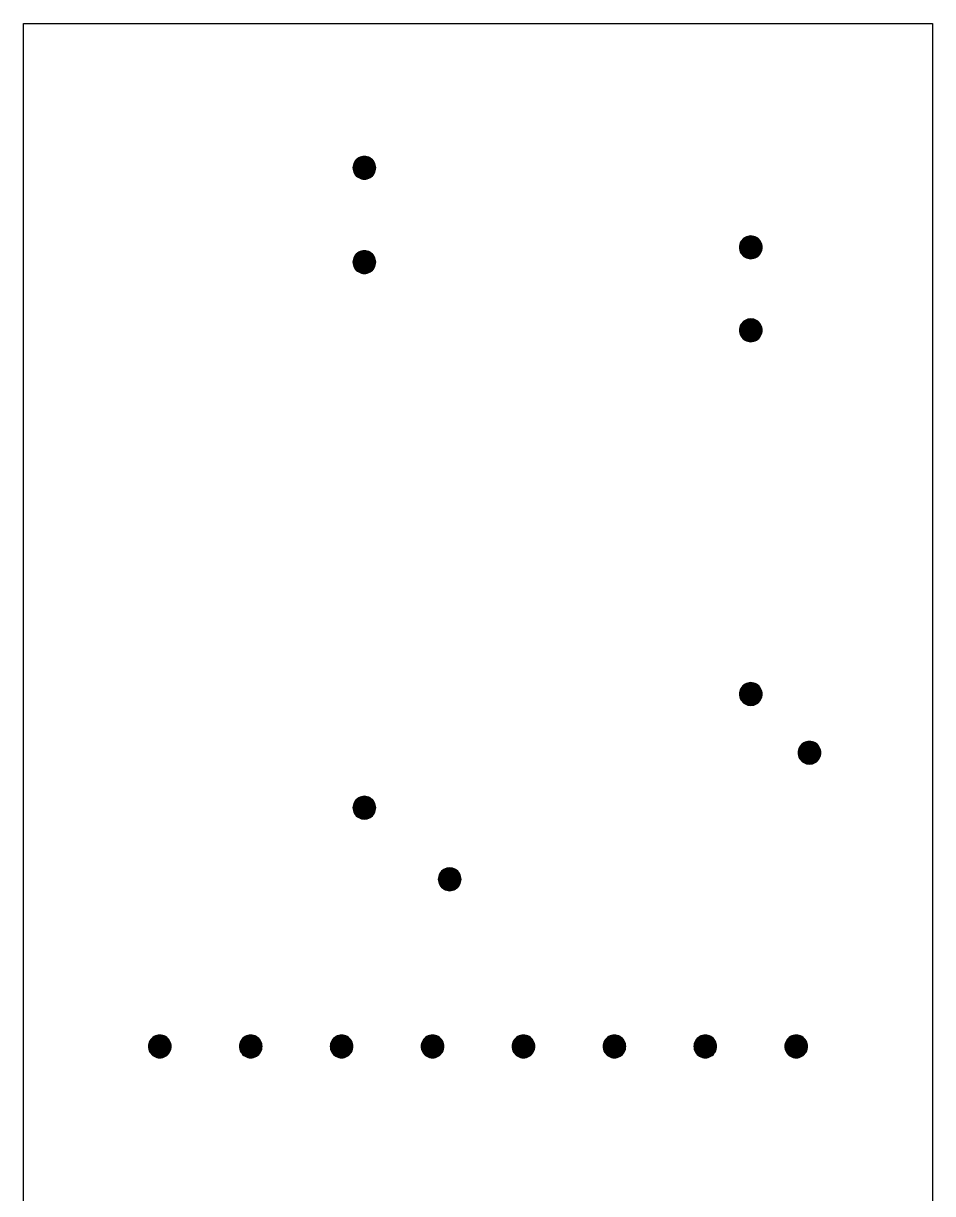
# Model space of a CAD drawing. Extents: x -2 to 177, y -6 to 16.
# Drawn here: x 53 to 57, y 10.35 to 15.5 of the extents above; entities that cross this region are included whole.
import ezdxf

# ---------------------------------------------------------------- set-up
doc = ezdxf.new("R2010")
doc.units = 0
doc.layers.add('Outline', color=1, linetype='continuous')
doc.layers.add('V3', color=115, linetype='continuous')

msp = doc.modelspace()

# ---------------------------------------------------------------- linework, layer by layer
at = {"layer": 'Outline'}
msp.add_lwpolyline([(57, 15.5), (57, 6.5), (53, 6.5), (53, 15.5)], close=True, dxfattribs=at)
at = {"layer": 'V3'}
for points in [[(54.55, 14.865), (54.5496, 14.8715), (54.5483, 14.8779), (54.5462, 14.8841), (54.5433, 14.89), (54.5397, 14.8954), (54.5354, 14.9004), (54.5304, 14.9047), (54.525, 14.9083), (54.5191, 14.9112), (54.5129, 14.9133), (54.5065, 14.9146), (54.5, 14.915), (54.4935, 14.9146), (54.4871, 14.9133), (54.4809, 14.9112), (54.475, 14.9083), (54.4696, 14.9047), (54.4646, 14.9004), (54.4603, 14.8954), (54.4567, 14.89), (54.4538, 14.8841), (54.4517, 14.8779), (54.4504, 14.8715), (54.45, 14.865), (54.4504, 14.8585), (54.4517, 14.8521), (54.4538, 14.8459), (54.4567, 14.84), (54.4603, 14.8346), (54.4646, 14.8296), (54.4696, 14.8253), (54.475, 14.8217), (54.4809, 14.8188), (54.4871, 14.8167), (54.4935, 14.8154), (54.5, 14.815), (54.5065, 14.8154), (54.5129, 14.8167), (54.5191, 14.8188), (54.525, 14.8217), (54.5304, 14.8253), (54.5354, 14.8296), (54.5397, 14.8346), (54.5433, 14.84), (54.5462, 14.8459), (54.5483, 14.8521), (54.5496, 14.8585), (54.55, 14.865)], [(56.25, 14.515), (56.2496, 14.5215), (56.2483, 14.5279), (56.2462, 14.5341), (56.2433, 14.54), (56.2397, 14.5454), (56.2354, 14.5504), (56.2304, 14.5547), (56.225, 14.5583), (56.2191, 14.5612), (56.2129, 14.5633), (56.2065, 14.5646), (56.2, 14.565), (56.1935, 14.5646), (56.1871, 14.5633), (56.1809, 14.5612), (56.175, 14.5583), (56.1696, 14.5547), (56.1646, 14.5504), (56.1603, 14.5454), (56.1567, 14.54), (56.1538, 14.5341), (56.1517, 14.5279), (56.1504, 14.5215), (56.15, 14.515), (56.1504, 14.5085), (56.1517, 14.5021), (56.1538, 14.4959), (56.1567, 14.49), (56.1603, 14.4846), (56.1646, 14.4796), (56.1696, 14.4753), (56.175, 14.4717), (56.1809, 14.4688), (56.1871, 14.4667), (56.1935, 14.4654), (56.2, 14.465), (56.2065, 14.4654), (56.2129, 14.4667), (56.2191, 14.4688), (56.225, 14.4717), (56.2304, 14.4753), (56.2354, 14.4796), (56.2397, 14.4846), (56.2433, 14.49), (56.2462, 14.4959), (56.2483, 14.5021), (56.2496, 14.5085), (56.25, 14.515)], [(54.55, 14.45), (54.5496, 14.4565), (54.5483, 14.4629), (54.5462, 14.4691), (54.5433, 14.475), (54.5397, 14.4804), (54.5354, 14.4854), (54.5304, 14.4897), (54.525, 14.4933), (54.5191, 14.4962), (54.5129, 14.4983), (54.5065, 14.4996), (54.5, 14.5), (54.4935, 14.4996), (54.4871, 14.4983), (54.4809, 14.4962), (54.475, 14.4933), (54.4696, 14.4897), (54.4646, 14.4854), (54.4603, 14.4804), (54.4567, 14.475), (54.4538, 14.4691), (54.4517, 14.4629), (54.4504, 14.4565), (54.45, 14.45), (54.4504, 14.4435), (54.4517, 14.4371), (54.4538, 14.4309), (54.4567, 14.425), (54.4603, 14.4196), (54.4646, 14.4146), (54.4696, 14.4103), (54.475, 14.4067), (54.4809, 14.4038), (54.4871, 14.4017), (54.4935, 14.4004), (54.5, 14.4), (54.5065, 14.4004), (54.5129, 14.4017), (54.5191, 14.4038), (54.525, 14.4067), (54.5304, 14.4103), (54.5354, 14.4146), (54.5397, 14.4196), (54.5433, 14.425), (54.5462, 14.4309), (54.5483, 14.4371), (54.5496, 14.4435), (54.55, 14.45)], [(56.25, 14.15), (56.2496, 14.1565), (56.2483, 14.1629), (56.2462, 14.1691), (56.2433, 14.175), (56.2397, 14.1804), (56.2354, 14.1854), (56.2304, 14.1897), (56.225, 14.1933), (56.2191, 14.1962), (56.2129, 14.1983), (56.2065, 14.1996), (56.2, 14.2), (56.1935, 14.1996), (56.1871, 14.1983), (56.1809, 14.1962), (56.175, 14.1933), (56.1696, 14.1897), (56.1646, 14.1854), (56.1603, 14.1804), (56.1567, 14.175), (56.1538, 14.1691), (56.1517, 14.1629), (56.1504, 14.1565), (56.15, 14.15), (56.1504, 14.1435), (56.1517, 14.1371), (56.1538, 14.1309), (56.1567, 14.125), (56.1603, 14.1196), (56.1646, 14.1146), (56.1696, 14.1103), (56.175, 14.1067), (56.1809, 14.1038), (56.1871, 14.1017), (56.1935, 14.1004), (56.2, 14.1), (56.2065, 14.1004), (56.2129, 14.1017), (56.2191, 14.1038), (56.225, 14.1067), (56.2304, 14.1103), (56.2354, 14.1146), (56.2397, 14.1196), (56.2433, 14.125), (56.2462, 14.1309), (56.2483, 14.1371), (56.2496, 14.1435), (56.25, 14.15)], [(56.25, 12.55), (56.2496, 12.5565), (56.2483, 12.5629), (56.2462, 12.5691), (56.2433, 12.575), (56.2397, 12.5804), (56.2354, 12.5854), (56.2304, 12.5897), (56.225, 12.5933), (56.2191, 12.5962), (56.2129, 12.5983), (56.2065, 12.5996), (56.2, 12.6), (56.1935, 12.5996), (56.1871, 12.5983), (56.1809, 12.5962), (56.175, 12.5933), (56.1696, 12.5897), (56.1646, 12.5854), (56.1603, 12.5804), (56.1567, 12.575), (56.1538, 12.5691), (56.1517, 12.5629), (56.1504, 12.5565), (56.15, 12.55), (56.1504, 12.5435), (56.1517, 12.5371), (56.1538, 12.5309), (56.1567, 12.525), (56.1603, 12.5196), (56.1646, 12.5146), (56.1696, 12.5103), (56.175, 12.5067), (56.1809, 12.5038), (56.1871, 12.5017), (56.1935, 12.5004), (56.2, 12.5), (56.2065, 12.5004), (56.2129, 12.5017), (56.2191, 12.5038), (56.225, 12.5067), (56.2304, 12.5103), (56.2354, 12.5146), (56.2397, 12.5196), (56.2433, 12.525), (56.2462, 12.5309), (56.2483, 12.5371), (56.2496, 12.5435), (56.25, 12.55)], [(56.5081, 12.2919), (56.5077, 12.2984), (56.5064, 12.3048), (56.5043, 12.311), (56.5014, 12.3169), (56.4978, 12.3223), (56.4934, 12.3273), (56.4885, 12.3316), (56.4831, 12.3352), (56.4772, 12.3381), (56.471, 12.3402), (56.4646, 12.3415), (56.4581, 12.3419), (56.4516, 12.3415), (56.4452, 12.3402), (56.439, 12.3381), (56.4331, 12.3352), (56.4277, 12.3316), (56.4227, 12.3273), (56.4184, 12.3223), (56.4148, 12.3169), (56.4119, 12.311), (56.4098, 12.3048), (56.4085, 12.2984), (56.4081, 12.2919), (56.4085, 12.2854), (56.4098, 12.279), (56.4119, 12.2728), (56.4148, 12.2669), (56.4184, 12.2615), (56.4227, 12.2566), (56.4277, 12.2522), (56.4331, 12.2486), (56.439, 12.2457), (56.4452, 12.2436), (56.4516, 12.2423), (56.4581, 12.2419), (56.4646, 12.2423), (56.471, 12.2436), (56.4772, 12.2457), (56.4831, 12.2486), (56.4885, 12.2522), (56.4934, 12.2566), (56.4978, 12.2615), (56.5014, 12.2669), (56.5043, 12.2728), (56.5064, 12.279), (56.5077, 12.2854), (56.5081, 12.2919)], [(54.55, 12.05), (54.5496, 12.0565), (54.5483, 12.0629), (54.5462, 12.0691), (54.5433, 12.075), (54.5397, 12.0804), (54.5354, 12.0854), (54.5304, 12.0897), (54.525, 12.0933), (54.5191, 12.0962), (54.5129, 12.0983), (54.5065, 12.0996), (54.5, 12.1), (54.4935, 12.0996), (54.4871, 12.0983), (54.4809, 12.0962), (54.475, 12.0933), (54.4696, 12.0897), (54.4646, 12.0854), (54.4603, 12.0804), (54.4567, 12.075), (54.4538, 12.0691), (54.4517, 12.0629), (54.4504, 12.0565), (54.45, 12.05), (54.4504, 12.0435), (54.4517, 12.0371), (54.4538, 12.0309), (54.4567, 12.025), (54.4603, 12.0196), (54.4646, 12.0146), (54.4696, 12.0103), (54.475, 12.0067), (54.4809, 12.0038), (54.4871, 12.0017), (54.4935, 12.0004), (54.5, 12), (54.5065, 12.0004), (54.5129, 12.0017), (54.5191, 12.0038), (54.525, 12.0067), (54.5304, 12.0103), (54.5354, 12.0146), (54.5397, 12.0196), (54.5433, 12.025), (54.5462, 12.0309), (54.5483, 12.0371), (54.5496, 12.0435), (54.55, 12.05)], [(54.9254, 11.735), (54.9249, 11.7416), (54.9237, 11.748), (54.9216, 11.7542), (54.9187, 11.76), (54.915, 11.7655), (54.9107, 11.7704), (54.9058, 11.7747), (54.9004, 11.7783), (54.8945, 11.7812), (54.8883, 11.7833), (54.8819, 11.7846), (54.8754, 11.785), (54.8688, 11.7846), (54.8624, 11.7833), (54.8562, 11.7812), (54.8504, 11.7783), (54.8449, 11.7747), (54.84, 11.7704), (54.8357, 11.7655), (54.8321, 11.76), (54.8292, 11.7542), (54.8271, 11.748), (54.8258, 11.7416), (54.8254, 11.735), (54.8258, 11.7285), (54.8271, 11.7221), (54.8292, 11.7159), (54.8321, 11.71), (54.8357, 11.7046), (54.84, 11.6997), (54.8449, 11.6954), (54.8504, 11.6917), (54.8562, 11.6888), (54.8624, 11.6867), (54.8688, 11.6855), (54.8754, 11.685), (54.8819, 11.6855), (54.8883, 11.6867), (54.8945, 11.6888), (54.9004, 11.6917), (54.9058, 11.6954), (54.9107, 11.6997), (54.915, 11.7046), (54.9187, 11.71), (54.9216, 11.7159), (54.9237, 11.7221), (54.9249, 11.7285), (54.9254, 11.735)], [(53.65, 11), (53.6496, 11.0065), (53.6483, 11.0129), (53.6462, 11.0191), (53.6433, 11.025), (53.6397, 11.0304), (53.6354, 11.0354), (53.6304, 11.0397), (53.625, 11.0433), (53.6191, 11.0462), (53.6129, 11.0483), (53.6065, 11.0496), (53.6, 11.05), (53.5935, 11.0496), (53.5871, 11.0483), (53.5809, 11.0462), (53.575, 11.0433), (53.5696, 11.0397), (53.5646, 11.0354), (53.5603, 11.0304), (53.5567, 11.025), (53.5538, 11.0191), (53.5517, 11.0129), (53.5504, 11.0065), (53.55, 11), (53.5504, 10.9935), (53.5517, 10.9871), (53.5538, 10.9809), (53.5567, 10.975), (53.5603, 10.9696), (53.5646, 10.9646), (53.5696, 10.9603), (53.575, 10.9567), (53.5809, 10.9538), (53.5871, 10.9517), (53.5935, 10.9504), (53.6, 10.95), (53.6065, 10.9504), (53.6129, 10.9517), (53.6191, 10.9538), (53.625, 10.9567), (53.6304, 10.9603), (53.6354, 10.9646), (53.6397, 10.9696), (53.6433, 10.975), (53.6462, 10.9809), (53.6483, 10.9871), (53.6496, 10.9935), (53.65, 11)], [(54.05, 11), (54.0496, 11.0065), (54.0483, 11.0129), (54.0462, 11.0191), (54.0433, 11.025), (54.0397, 11.0304), (54.0354, 11.0354), (54.0304, 11.0397), (54.025, 11.0433), (54.0191, 11.0462), (54.0129, 11.0483), (54.0065, 11.0496), (54, 11.05), (53.9935, 11.0496), (53.9871, 11.0483), (53.9809, 11.0462), (53.975, 11.0433), (53.9696, 11.0397), (53.9646, 11.0354), (53.9603, 11.0304), (53.9567, 11.025), (53.9538, 11.0191), (53.9517, 11.0129), (53.9504, 11.0065), (53.95, 11), (53.9504, 10.9935), (53.9517, 10.9871), (53.9538, 10.9809), (53.9567, 10.975), (53.9603, 10.9696), (53.9646, 10.9646), (53.9696, 10.9603), (53.975, 10.9567), (53.9809, 10.9538), (53.9871, 10.9517), (53.9935, 10.9504), (54, 10.95), (54.0065, 10.9504), (54.0129, 10.9517), (54.0191, 10.9538), (54.025, 10.9567), (54.0304, 10.9603), (54.0354, 10.9646), (54.0397, 10.9696), (54.0433, 10.975), (54.0462, 10.9809), (54.0483, 10.9871), (54.0496, 10.9935), (54.05, 11)], [(54.45, 11), (54.4496, 11.0065), (54.4483, 11.0129), (54.4462, 11.0191), (54.4433, 11.025), (54.4397, 11.0304), (54.4354, 11.0354), (54.4304, 11.0397), (54.425, 11.0433), (54.4191, 11.0462), (54.4129, 11.0483), (54.4065, 11.0496), (54.4, 11.05), (54.3935, 11.0496), (54.3871, 11.0483), (54.3809, 11.0462), (54.375, 11.0433), (54.3696, 11.0397), (54.3646, 11.0354), (54.3603, 11.0304), (54.3567, 11.025), (54.3538, 11.0191), (54.3517, 11.0129), (54.3504, 11.0065), (54.35, 11), (54.3504, 10.9935), (54.3517, 10.9871), (54.3538, 10.9809), (54.3567, 10.975), (54.3603, 10.9696), (54.3646, 10.9646), (54.3696, 10.9603), (54.375, 10.9567), (54.3809, 10.9538), (54.3871, 10.9517), (54.3935, 10.9504), (54.4, 10.95), (54.4065, 10.9504), (54.4129, 10.9517), (54.4191, 10.9538), (54.425, 10.9567), (54.4304, 10.9603), (54.4354, 10.9646), (54.4397, 10.9696), (54.4433, 10.975), (54.4462, 10.9809), (54.4483, 10.9871), (54.4496, 10.9935), (54.45, 11)], [(54.85, 11), (54.8496, 11.0065), (54.8483, 11.0129), (54.8462, 11.0191), (54.8433, 11.025), (54.8397, 11.0304), (54.8354, 11.0354), (54.8304, 11.0397), (54.825, 11.0433), (54.8191, 11.0462), (54.8129, 11.0483), (54.8065, 11.0496), (54.8, 11.05), (54.7935, 11.0496), (54.7871, 11.0483), (54.7809, 11.0462), (54.775, 11.0433), (54.7696, 11.0397), (54.7646, 11.0354), (54.7603, 11.0304), (54.7567, 11.025), (54.7538, 11.0191), (54.7517, 11.0129), (54.7504, 11.0065), (54.75, 11), (54.7504, 10.9935), (54.7517, 10.9871), (54.7538, 10.9809), (54.7567, 10.975), (54.7603, 10.9696), (54.7646, 10.9646), (54.7696, 10.9603), (54.775, 10.9567), (54.7809, 10.9538), (54.7871, 10.9517), (54.7935, 10.9504), (54.8, 10.95), (54.8065, 10.9504), (54.8129, 10.9517), (54.8191, 10.9538), (54.825, 10.9567), (54.8304, 10.9603), (54.8354, 10.9646), (54.8397, 10.9696), (54.8433, 10.975), (54.8462, 10.9809), (54.8483, 10.9871), (54.8496, 10.9935), (54.85, 11)], [(55.25, 11), (55.2496, 11.0065), (55.2483, 11.0129), (55.2462, 11.0191), (55.2433, 11.025), (55.2397, 11.0304), (55.2354, 11.0354), (55.2304, 11.0397), (55.225, 11.0433), (55.2191, 11.0462), (55.2129, 11.0483), (55.2065, 11.0496), (55.2, 11.05), (55.1935, 11.0496), (55.1871, 11.0483), (55.1809, 11.0462), (55.175, 11.0433), (55.1696, 11.0397), (55.1646, 11.0354), (55.1603, 11.0304), (55.1567, 11.025), (55.1538, 11.0191), (55.1517, 11.0129), (55.1504, 11.0065), (55.15, 11), (55.1504, 10.9935), (55.1517, 10.9871), (55.1538, 10.9809), (55.1567, 10.975), (55.1603, 10.9696), (55.1646, 10.9646), (55.1696, 10.9603), (55.175, 10.9567), (55.1809, 10.9538), (55.1871, 10.9517), (55.1935, 10.9504), (55.2, 10.95), (55.2065, 10.9504), (55.2129, 10.9517), (55.2191, 10.9538), (55.225, 10.9567), (55.2304, 10.9603), (55.2354, 10.9646), (55.2397, 10.9696), (55.2433, 10.975), (55.2462, 10.9809), (55.2483, 10.9871), (55.2496, 10.9935), (55.25, 11)], [(55.65, 11), (55.6496, 11.0065), (55.6483, 11.0129), (55.6462, 11.0191), (55.6433, 11.025), (55.6397, 11.0304), (55.6354, 11.0354), (55.6304, 11.0397), (55.625, 11.0433), (55.6191, 11.0462), (55.6129, 11.0483), (55.6065, 11.0496), (55.6, 11.05), (55.5935, 11.0496), (55.5871, 11.0483), (55.5809, 11.0462), (55.575, 11.0433), (55.5696, 11.0397), (55.5646, 11.0354), (55.5603, 11.0304), (55.5567, 11.025), (55.5538, 11.0191), (55.5517, 11.0129), (55.5504, 11.0065), (55.55, 11), (55.5504, 10.9935), (55.5517, 10.9871), (55.5538, 10.9809), (55.5567, 10.975), (55.5603, 10.9696), (55.5646, 10.9646), (55.5696, 10.9603), (55.575, 10.9567), (55.5809, 10.9538), (55.5871, 10.9517), (55.5935, 10.9504), (55.6, 10.95), (55.6065, 10.9504), (55.6129, 10.9517), (55.6191, 10.9538), (55.625, 10.9567), (55.6304, 10.9603), (55.6354, 10.9646), (55.6397, 10.9696), (55.6433, 10.975), (55.6462, 10.9809), (55.6483, 10.9871), (55.6496, 10.9935), (55.65, 11)], [(56.05, 11), (56.0496, 11.0065), (56.0483, 11.0129), (56.0462, 11.0191), (56.0433, 11.025), (56.0397, 11.0304), (56.0354, 11.0354), (56.0304, 11.0397), (56.025, 11.0433), (56.0191, 11.0462), (56.0129, 11.0483), (56.0065, 11.0496), (56, 11.05), (55.9935, 11.0496), (55.9871, 11.0483), (55.9809, 11.0462), (55.975, 11.0433), (55.9696, 11.0397), (55.9646, 11.0354), (55.9603, 11.0304), (55.9567, 11.025), (55.9538, 11.0191), (55.9517, 11.0129), (55.9504, 11.0065), (55.95, 11), (55.9504, 10.9935), (55.9517, 10.9871), (55.9538, 10.9809), (55.9567, 10.975), (55.9603, 10.9696), (55.9646, 10.9646), (55.9696, 10.9603), (55.975, 10.9567), (55.9809, 10.9538), (55.9871, 10.9517), (55.9935, 10.9504), (56, 10.95), (56.0065, 10.9504), (56.0129, 10.9517), (56.0191, 10.9538), (56.025, 10.9567), (56.0304, 10.9603), (56.0354, 10.9646), (56.0397, 10.9696), (56.0433, 10.975), (56.0462, 10.9809), (56.0483, 10.9871), (56.0496, 10.9935), (56.05, 11)], [(56.45, 11), (56.4496, 11.0065), (56.4483, 11.0129), (56.4462, 11.0191), (56.4433, 11.025), (56.4397, 11.0304), (56.4354, 11.0354), (56.4304, 11.0397), (56.425, 11.0433), (56.4191, 11.0462), (56.4129, 11.0483), (56.4065, 11.0496), (56.4, 11.05), (56.3935, 11.0496), (56.3871, 11.0483), (56.3809, 11.0462), (56.375, 11.0433), (56.3696, 11.0397), (56.3646, 11.0354), (56.3603, 11.0304), (56.3567, 11.025), (56.3538, 11.0191), (56.3517, 11.0129), (56.3504, 11.0065), (56.35, 11), (56.3504, 10.9935), (56.3517, 10.9871), (56.3538, 10.9809), (56.3567, 10.975), (56.3603, 10.9696), (56.3646, 10.9646), (56.3696, 10.9603), (56.375, 10.9567), (56.3809, 10.9538), (56.3871, 10.9517), (56.3935, 10.9504), (56.4, 10.95), (56.4065, 10.9504), (56.4129, 10.9517), (56.4191, 10.9538), (56.425, 10.9567), (56.4304, 10.9603), (56.4354, 10.9646), (56.4397, 10.9696), (56.4433, 10.975), (56.4462, 10.9809), (56.4483, 10.9871), (56.4496, 10.9935), (56.45, 11)]]:
    msp.add_lwpolyline(points, close=True, dxfattribs=at)
for points in [[(54.4538, 14.8841), (54.45, 14.865), (54.5, 14.865)], [(54.4646, 14.9004), (54.4538, 14.8841), (54.5, 14.865)], [(54.4809, 14.9112), (54.4646, 14.9004), (54.5, 14.865)], [(54.5, 14.915), (54.4809, 14.9112), (54.5, 14.865)], [(54.5191, 14.9112), (54.5, 14.915), (54.5, 14.865)], [(54.5354, 14.9004), (54.5191, 14.9112), (54.5, 14.865)], [(54.5462, 14.8841), (54.5354, 14.9004), (54.5, 14.865)], [(54.55, 14.865), (54.5462, 14.8841), (54.5, 14.865)], [(54.45, 14.865), (54.4538, 14.8459), (54.5, 14.865)], [(54.4538, 14.8459), (54.4646, 14.8296), (54.5, 14.865)], [(54.4646, 14.8296), (54.4809, 14.8188), (54.5, 14.865)], [(54.4809, 14.8188), (54.5, 14.815), (54.5, 14.865)], [(54.5, 14.815), (54.5191, 14.8188), (54.5, 14.865)], [(54.5191, 14.8188), (54.5354, 14.8296), (54.5, 14.865)], [(54.5354, 14.8296), (54.5462, 14.8459), (54.5, 14.865)], [(54.5462, 14.8459), (54.55, 14.865), (54.5, 14.865)], [(56.1538, 14.5341), (56.15, 14.515), (56.2, 14.515)], [(56.1646, 14.5504), (56.1538, 14.5341), (56.2, 14.515)], [(56.1809, 14.5612), (56.1646, 14.5504), (56.2, 14.515)], [(56.2, 14.565), (56.1809, 14.5612), (56.2, 14.515)], [(56.2191, 14.5612), (56.2, 14.565), (56.2, 14.515)], [(56.2354, 14.5504), (56.2191, 14.5612), (56.2, 14.515)], [(56.2462, 14.5341), (56.2354, 14.5504), (56.2, 14.515)], [(56.25, 14.515), (56.2462, 14.5341), (56.2, 14.515)], [(54.4538, 14.4691), (54.45, 14.45), (54.5, 14.45)], [(54.4646, 14.4854), (54.4538, 14.4691), (54.5, 14.45)], [(54.4809, 14.4962), (54.4646, 14.4854), (54.5, 14.45)], [(54.5, 14.5), (54.4809, 14.4962), (54.5, 14.45)], [(54.5191, 14.4962), (54.5, 14.5), (54.5, 14.45)], [(54.5354, 14.4854), (54.5191, 14.4962), (54.5, 14.45)], [(54.5462, 14.4691), (54.5354, 14.4854), (54.5, 14.45)], [(54.55, 14.45), (54.5462, 14.4691), (54.5, 14.45)], [(56.15, 14.515), (56.1538, 14.4959), (56.2, 14.515)], [(56.1538, 14.4959), (56.1646, 14.4796), (56.2, 14.515)], [(56.1646, 14.4796), (56.1809, 14.4688), (56.2, 14.515)], [(56.1809, 14.4688), (56.2, 14.465), (56.2, 14.515)], [(56.2, 14.465), (56.2191, 14.4688), (56.2, 14.515)], [(56.2191, 14.4688), (56.2354, 14.4796), (56.2, 14.515)], [(56.2354, 14.4796), (56.2462, 14.4959), (56.2, 14.515)], [(56.2462, 14.4959), (56.25, 14.515), (56.2, 14.515)], [(54.45, 14.45), (54.4538, 14.4309), (54.5, 14.45)], [(54.4538, 14.4309), (54.4646, 14.4146), (54.5, 14.45)], [(54.4646, 14.4146), (54.4809, 14.4038), (54.5, 14.45)], [(54.4809, 14.4038), (54.5, 14.4), (54.5, 14.45)], [(54.5, 14.4), (54.5191, 14.4038), (54.5, 14.45)], [(54.5191, 14.4038), (54.5354, 14.4146), (54.5, 14.45)], [(54.5354, 14.4146), (54.5462, 14.4309), (54.5, 14.45)], [(54.5462, 14.4309), (54.55, 14.45), (54.5, 14.45)], [(56.1538, 14.1691), (56.15, 14.15), (56.2, 14.15)], [(56.1646, 14.1854), (56.1538, 14.1691), (56.2, 14.15)], [(56.1809, 14.1962), (56.1646, 14.1854), (56.2, 14.15)], [(56.2, 14.2), (56.1809, 14.1962), (56.2, 14.15)], [(56.2191, 14.1962), (56.2, 14.2), (56.2, 14.15)], [(56.2354, 14.1854), (56.2191, 14.1962), (56.2, 14.15)], [(56.2462, 14.1691), (56.2354, 14.1854), (56.2, 14.15)], [(56.25, 14.15), (56.2462, 14.1691), (56.2, 14.15)], [(56.15, 14.15), (56.1538, 14.1309), (56.2, 14.15)], [(56.1538, 14.1309), (56.1646, 14.1146), (56.2, 14.15)], [(56.1646, 14.1146), (56.1809, 14.1038), (56.2, 14.15)], [(56.1809, 14.1038), (56.2, 14.1), (56.2, 14.15)], [(56.2, 14.1), (56.2191, 14.1038), (56.2, 14.15)], [(56.2191, 14.1038), (56.2354, 14.1146), (56.2, 14.15)], [(56.2354, 14.1146), (56.2462, 14.1309), (56.2, 14.15)], [(56.2462, 14.1309), (56.25, 14.15), (56.2, 14.15)], [(56.1538, 12.5691), (56.15, 12.55), (56.2, 12.55)], [(56.1646, 12.5854), (56.1538, 12.5691), (56.2, 12.55)], [(56.1809, 12.5962), (56.1646, 12.5854), (56.2, 12.55)], [(56.2, 12.6), (56.1809, 12.5962), (56.2, 12.55)], [(56.2191, 12.5962), (56.2, 12.6), (56.2, 12.55)], [(56.2354, 12.5854), (56.2191, 12.5962), (56.2, 12.55)], [(56.2462, 12.5691), (56.2354, 12.5854), (56.2, 12.55)], [(56.25, 12.55), (56.2462, 12.5691), (56.2, 12.55)], [(56.15, 12.55), (56.1538, 12.5309), (56.2, 12.55)], [(56.1538, 12.5309), (56.1646, 12.5146), (56.2, 12.55)], [(56.1646, 12.5146), (56.1809, 12.5038), (56.2, 12.55)], [(56.1809, 12.5038), (56.2, 12.5), (56.2, 12.55)], [(56.2, 12.5), (56.2191, 12.5038), (56.2, 12.55)], [(56.2191, 12.5038), (56.2354, 12.5146), (56.2, 12.55)], [(56.2354, 12.5146), (56.2462, 12.5309), (56.2, 12.55)], [(56.2462, 12.5309), (56.25, 12.55), (56.2, 12.55)], [(56.4119, 12.311), (56.4081, 12.2919), (56.4581, 12.2919)], [(56.4227, 12.3273), (56.4119, 12.311), (56.4581, 12.2919)], [(56.439, 12.3381), (56.4227, 12.3273), (56.4581, 12.2919)], [(56.4581, 12.3419), (56.439, 12.3381), (56.4581, 12.2919)], [(56.4772, 12.3381), (56.4581, 12.3419), (56.4581, 12.2919)], [(56.4934, 12.3273), (56.4772, 12.3381), (56.4581, 12.2919)], [(56.5043, 12.311), (56.4934, 12.3273), (56.4581, 12.2919)], [(56.5081, 12.2919), (56.5043, 12.311), (56.4581, 12.2919)], [(56.4081, 12.2919), (56.4119, 12.2728), (56.4581, 12.2919)], [(56.4119, 12.2728), (56.4227, 12.2566), (56.4581, 12.2919)], [(56.4227, 12.2566), (56.439, 12.2457), (56.4581, 12.2919)], [(56.439, 12.2457), (56.4581, 12.2419), (56.4581, 12.2919)], [(56.4581, 12.2419), (56.4772, 12.2457), (56.4581, 12.2919)], [(56.4772, 12.2457), (56.4934, 12.2566), (56.4581, 12.2919)], [(56.4934, 12.2566), (56.5043, 12.2728), (56.4581, 12.2919)], [(56.5043, 12.2728), (56.5081, 12.2919), (56.4581, 12.2919)], [(54.5, 12.1), (54.4809, 12.0962), (54.5, 12.05)], [(54.5191, 12.0962), (54.5, 12.1), (54.5, 12.05)], [(54.4538, 12.0691), (54.45, 12.05), (54.5, 12.05)], [(54.45, 12.05), (54.4538, 12.0309), (54.5, 12.05)], [(54.4646, 12.0854), (54.4538, 12.0691), (54.5, 12.05)], [(54.4538, 12.0309), (54.4646, 12.0146), (54.5, 12.05)], [(54.4809, 12.0962), (54.4646, 12.0854), (54.5, 12.05)], [(54.4646, 12.0146), (54.4809, 12.0038), (54.5, 12.05)], [(54.4809, 12.0038), (54.5, 12), (54.5, 12.05)], [(54.5354, 12.0854), (54.5191, 12.0962), (54.5, 12.05)], [(54.5462, 12.0691), (54.5354, 12.0854), (54.5, 12.05)], [(54.55, 12.05), (54.5462, 12.0691), (54.5, 12.05)], [(54.5, 12), (54.5191, 12.0038), (54.5, 12.05)], [(54.5191, 12.0038), (54.5354, 12.0146), (54.5, 12.05)], [(54.5354, 12.0146), (54.5462, 12.0309), (54.5, 12.05)], [(54.5462, 12.0309), (54.55, 12.05), (54.5, 12.05)], [(54.8292, 11.7542), (54.8254, 11.735), (54.8754, 11.735)], [(54.84, 11.7704), (54.8292, 11.7542), (54.8754, 11.735)], [(54.8562, 11.7812), (54.84, 11.7704), (54.8754, 11.735)], [(54.8754, 11.785), (54.8562, 11.7812), (54.8754, 11.735)], [(54.8945, 11.7812), (54.8754, 11.785), (54.8754, 11.735)], [(54.9107, 11.7704), (54.8945, 11.7812), (54.8754, 11.735)], [(54.9216, 11.7542), (54.9107, 11.7704), (54.8754, 11.735)], [(54.9254, 11.735), (54.9216, 11.7542), (54.8754, 11.735)], [(54.8254, 11.735), (54.8292, 11.7159), (54.8754, 11.735)], [(54.8292, 11.7159), (54.84, 11.6997), (54.8754, 11.735)], [(54.84, 11.6997), (54.8562, 11.6888), (54.8754, 11.735)], [(54.8562, 11.6888), (54.8754, 11.685), (54.8754, 11.735)], [(54.8754, 11.685), (54.8945, 11.6888), (54.8754, 11.735)], [(54.8945, 11.6888), (54.9107, 11.6997), (54.8754, 11.735)], [(54.9107, 11.6997), (54.9216, 11.7159), (54.8754, 11.735)], [(54.9216, 11.7159), (54.9254, 11.735), (54.8754, 11.735)], [(53.5538, 11.0191), (53.55, 11), (53.6, 11)], [(53.5646, 11.0354), (53.5538, 11.0191), (53.6, 11)], [(53.5809, 11.0462), (53.5646, 11.0354), (53.6, 11)], [(53.6, 11.05), (53.5809, 11.0462), (53.6, 11)], [(53.6191, 11.0462), (53.6, 11.05), (53.6, 11)], [(53.6354, 11.0354), (53.6191, 11.0462), (53.6, 11)], [(53.6462, 11.0191), (53.6354, 11.0354), (53.6, 11)], [(53.65, 11), (53.6462, 11.0191), (53.6, 11)], [(53.9538, 11.0191), (53.95, 11), (54, 11)], [(53.9646, 11.0354), (53.9538, 11.0191), (54, 11)], [(53.9809, 11.0462), (53.9646, 11.0354), (54, 11)], [(54, 11.05), (53.9809, 11.0462), (54, 11)], [(54.0191, 11.0462), (54, 11.05), (54, 11)], [(54.0354, 11.0354), (54.0191, 11.0462), (54, 11)], [(54.0462, 11.0191), (54.0354, 11.0354), (54, 11)], [(54.05, 11), (54.0462, 11.0191), (54, 11)], [(54.3538, 11.0191), (54.35, 11), (54.4, 11)], [(54.3646, 11.0354), (54.3538, 11.0191), (54.4, 11)], [(54.3809, 11.0462), (54.3646, 11.0354), (54.4, 11)], [(54.4, 11.05), (54.3809, 11.0462), (54.4, 11)], [(54.4191, 11.0462), (54.4, 11.05), (54.4, 11)], [(54.4354, 11.0354), (54.4191, 11.0462), (54.4, 11)], [(54.4462, 11.0191), (54.4354, 11.0354), (54.4, 11)], [(54.45, 11), (54.4462, 11.0191), (54.4, 11)], [(54.7538, 11.0191), (54.75, 11), (54.8, 11)], [(54.7646, 11.0354), (54.7538, 11.0191), (54.8, 11)], [(54.7809, 11.0462), (54.7646, 11.0354), (54.8, 11)], [(54.8, 11.05), (54.7809, 11.0462), (54.8, 11)], [(54.8191, 11.0462), (54.8, 11.05), (54.8, 11)], [(54.8354, 11.0354), (54.8191, 11.0462), (54.8, 11)], [(54.8462, 11.0191), (54.8354, 11.0354), (54.8, 11)], [(54.85, 11), (54.8462, 11.0191), (54.8, 11)], [(55.1538, 11.0191), (55.15, 11), (55.2, 11)], [(55.1646, 11.0354), (55.1538, 11.0191), (55.2, 11)], [(55.1809, 11.0462), (55.1646, 11.0354), (55.2, 11)], [(55.2, 11.05), (55.1809, 11.0462), (55.2, 11)], [(55.2191, 11.0462), (55.2, 11.05), (55.2, 11)], [(55.2354, 11.0354), (55.2191, 11.0462), (55.2, 11)], [(55.2462, 11.0191), (55.2354, 11.0354), (55.2, 11)], [(55.25, 11), (55.2462, 11.0191), (55.2, 11)], [(55.5538, 11.0191), (55.55, 11), (55.6, 11)], [(55.5646, 11.0354), (55.5538, 11.0191), (55.6, 11)], [(55.5809, 11.0462), (55.5646, 11.0354), (55.6, 11)], [(55.6, 11.05), (55.5809, 11.0462), (55.6, 11)], [(55.6191, 11.0462), (55.6, 11.05), (55.6, 11)], [(55.6354, 11.0354), (55.6191, 11.0462), (55.6, 11)], [(55.6462, 11.0191), (55.6354, 11.0354), (55.6, 11)], [(55.65, 11), (55.6462, 11.0191), (55.6, 11)], [(55.9538, 11.0191), (55.95, 11), (56, 11)], [(55.9646, 11.0354), (55.9538, 11.0191), (56, 11)], [(55.9809, 11.0462), (55.9646, 11.0354), (56, 11)], [(56, 11.05), (55.9809, 11.0462), (56, 11)], [(56.0191, 11.0462), (56, 11.05), (56, 11)], [(56.0354, 11.0354), (56.0191, 11.0462), (56, 11)], [(56.0462, 11.0191), (56.0354, 11.0354), (56, 11)], [(56.05, 11), (56.0462, 11.0191), (56, 11)], [(56.3538, 11.0191), (56.35, 11), (56.4, 11)], [(56.3646, 11.0354), (56.3538, 11.0191), (56.4, 11)], [(56.3809, 11.0462), (56.3646, 11.0354), (56.4, 11)], [(56.4, 11.05), (56.3809, 11.0462), (56.4, 11)], [(56.4191, 11.0462), (56.4, 11.05), (56.4, 11)], [(56.4354, 11.0354), (56.4191, 11.0462), (56.4, 11)], [(56.4462, 11.0191), (56.4354, 11.0354), (56.4, 11)], [(56.45, 11), (56.4462, 11.0191), (56.4, 11)], [(53.55, 11), (53.5538, 10.9809), (53.6, 11)], [(53.5538, 10.9809), (53.5646, 10.9646), (53.6, 11)], [(53.5646, 10.9646), (53.5809, 10.9538), (53.6, 11)], [(53.5809, 10.9538), (53.6, 10.95), (53.6, 11)], [(53.6, 10.95), (53.6191, 10.9538), (53.6, 11)], [(53.6191, 10.9538), (53.6354, 10.9646), (53.6, 11)], [(53.6354, 10.9646), (53.6462, 10.9809), (53.6, 11)], [(53.6462, 10.9809), (53.65, 11), (53.6, 11)], [(53.95, 11), (53.9538, 10.9809), (54, 11)], [(53.9538, 10.9809), (53.9646, 10.9646), (54, 11)], [(53.9646, 10.9646), (53.9809, 10.9538), (54, 11)], [(53.9809, 10.9538), (54, 10.95), (54, 11)], [(54, 10.95), (54.0191, 10.9538), (54, 11)], [(54.0191, 10.9538), (54.0354, 10.9646), (54, 11)], [(54.0354, 10.9646), (54.0462, 10.9809), (54, 11)], [(54.0462, 10.9809), (54.05, 11), (54, 11)], [(54.35, 11), (54.3538, 10.9809), (54.4, 11)], [(54.3538, 10.9809), (54.3646, 10.9646), (54.4, 11)], [(54.3646, 10.9646), (54.3809, 10.9538), (54.4, 11)], [(54.3809, 10.9538), (54.4, 10.95), (54.4, 11)], [(54.4, 10.95), (54.4191, 10.9538), (54.4, 11)], [(54.4191, 10.9538), (54.4354, 10.9646), (54.4, 11)], [(54.4354, 10.9646), (54.4462, 10.9809), (54.4, 11)], [(54.4462, 10.9809), (54.45, 11), (54.4, 11)], [(54.75, 11), (54.7538, 10.9809), (54.8, 11)], [(54.7538, 10.9809), (54.7646, 10.9646), (54.8, 11)], [(54.7646, 10.9646), (54.7809, 10.9538), (54.8, 11)], [(54.7809, 10.9538), (54.8, 10.95), (54.8, 11)], [(54.8, 10.95), (54.8191, 10.9538), (54.8, 11)], [(54.8191, 10.9538), (54.8354, 10.9646), (54.8, 11)], [(54.8354, 10.9646), (54.8462, 10.9809), (54.8, 11)], [(54.8462, 10.9809), (54.85, 11), (54.8, 11)], [(55.15, 11), (55.1538, 10.9809), (55.2, 11)], [(55.1538, 10.9809), (55.1646, 10.9646), (55.2, 11)], [(55.1646, 10.9646), (55.1809, 10.9538), (55.2, 11)], [(55.1809, 10.9538), (55.2, 10.95), (55.2, 11)], [(55.2, 10.95), (55.2191, 10.9538), (55.2, 11)], [(55.2191, 10.9538), (55.2354, 10.9646), (55.2, 11)], [(55.2354, 10.9646), (55.2462, 10.9809), (55.2, 11)], [(55.2462, 10.9809), (55.25, 11), (55.2, 11)], [(55.55, 11), (55.5538, 10.9809), (55.6, 11)], [(55.5538, 10.9809), (55.5646, 10.9646), (55.6, 11)], [(55.5646, 10.9646), (55.5809, 10.9538), (55.6, 11)], [(55.5809, 10.9538), (55.6, 10.95), (55.6, 11)], [(55.6, 10.95), (55.6191, 10.9538), (55.6, 11)], [(55.6191, 10.9538), (55.6354, 10.9646), (55.6, 11)], [(55.6354, 10.9646), (55.6462, 10.9809), (55.6, 11)], [(55.6462, 10.9809), (55.65, 11), (55.6, 11)], [(55.95, 11), (55.9538, 10.9809), (56, 11)], [(55.9538, 10.9809), (55.9646, 10.9646), (56, 11)], [(55.9646, 10.9646), (55.9809, 10.9538), (56, 11)], [(55.9809, 10.9538), (56, 10.95), (56, 11)], [(56, 10.95), (56.0191, 10.9538), (56, 11)], [(56.0191, 10.9538), (56.0354, 10.9646), (56, 11)], [(56.0354, 10.9646), (56.0462, 10.9809), (56, 11)], [(56.0462, 10.9809), (56.05, 11), (56, 11)], [(56.35, 11), (56.3538, 10.9809), (56.4, 11)], [(56.3538, 10.9809), (56.3646, 10.9646), (56.4, 11)], [(56.3646, 10.9646), (56.3809, 10.9538), (56.4, 11)], [(56.3809, 10.9538), (56.4, 10.95), (56.4, 11)], [(56.4, 10.95), (56.4191, 10.9538), (56.4, 11)], [(56.4191, 10.9538), (56.4354, 10.9646), (56.4, 11)], [(56.4354, 10.9646), (56.4462, 10.9809), (56.4, 11)], [(56.4462, 10.9809), (56.45, 11), (56.4, 11)]]:
    msp.add_solid(points, dxfattribs=at)

doc.saveas('drawing.dxf')
